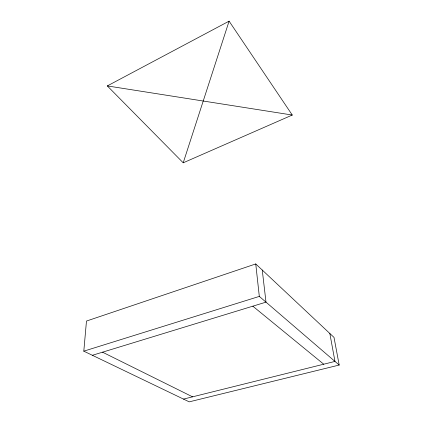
<?xml version="1.0" encoding="UTF-8"?>
<svg xmlns="http://www.w3.org/2000/svg" width="423" height="423" viewBox="0 0 423 423"><rect width="100%" height="100%" fill="white"/><g stroke="black" fill="none" stroke-linecap="round" stroke-linejoin="round"><path stroke-width="0.63" d="M83.802 351.164L86.472 321.057L255.751 263.941L334.006 337.39L339.198 365.049L189.234 401.85L83.802 351.164L259.315 296.401L339.198 365.049M183.212 162.807L229.097 21.15L292.272 115.04L183.212 162.807L107.32 85.922L229.097 21.15M92.383 355.288L265.998 302.144L262.249 270.038M183.497 399.09L334.968 361.416L329.834 333.472M107.32 85.922L292.272 115.04M102.54 352.185L192.571 396.837M252.822 306.178L323.738 364.208M255.751 263.941L259.315 296.401"/></g></svg>
